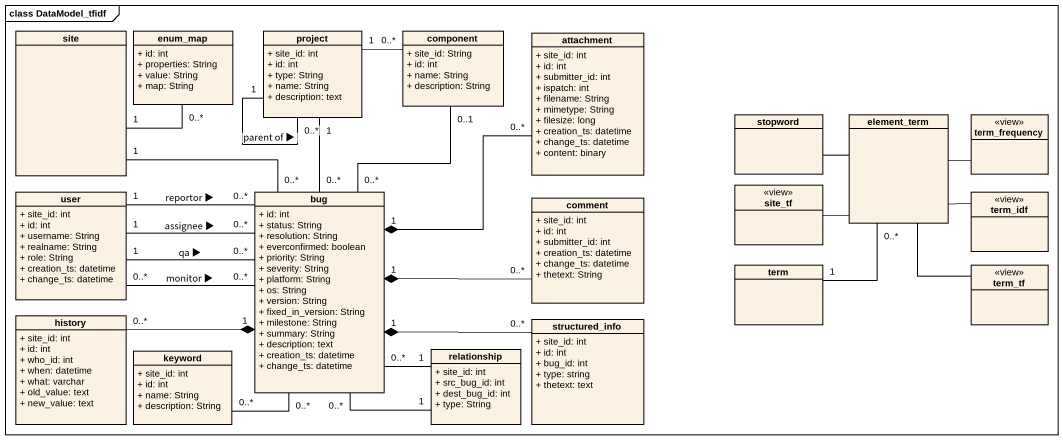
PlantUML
@startuml
mainframe class DataModel_tfidf
hide circle
hide empty members
skinparam classAttributeIconSize 0
class site
class enum_map {
  + id: int
  + properties: String
  + value: String
  + map: String
}
class project {
  + site_id: int
  + id: int
  + type: String
  + name: String
  + description: text
}
class "component" as component_ {
  + site_id: String
  + id: int
  + name: String
  + description: String
}
class attachment {
  + site_id: int
  + id: int
  + submitter_id: int
  + ispatch: int
  + filename: String
  + mimetype: String
  + filesize: long
  + creation_ts: datetime
  + change_ts: datetime
  + content: binary
}
class stopword
class element_term
class term_frequency <<view>>
class user {
  + site_id: int
  + id: int
  + username: String
  + realname: String
  + role: String
  + creation_ts: datetime
  + change_ts: datetime
}
class bug {
  + id: int
  + status: String
  + resolution: String
  + everconfirmed: boolean
  + priority: String
  + severity: String
  + platform: String
  + os: String
  + version: String
  + fixed_in_version: String
  + milestone: String
  + summary: String
  + description: text
  + creation_ts: datetime
  + change_ts: datetime
}
class site_tf <<view>>
class term_idf <<view>>
class comment {
  + site_id: int
  + id: int
  + submitter_id: int
  + creation_ts: datetime
  + change_ts: datetime
  + thetext: String
}
class term
class term_tf <<view>>
class history {
  + site_id: int
  + id: int
  + who_id: int
  + when: datetime
  + what: varchar
  + old_value: text
  + new_value: text
}
class structured_info {
  + site_id: int
  + id: int
  + bug_id: int
  + type: string
  + thetext: text
}
class keyword {
  + site_id: int
  + id: int
  + name: String
  + description: String
}
class relationship {
  + site_id: int
  + src_bug_id: int
  + dest_bug_id: int
  + type: String
}
enum_map "0..*" -left- "1" site
project "1" -- "0..*" project : parent of ▶
component_ "0..*" -left- "1" project
component_ "0..1" -- "0..*" bug
attachment "0..*" --* "1" bug
stopword -right- element_term
element_term -- term_tf
term_frequency -left- element_term
user "1" -right- "0..*" bug : reportor ▶
user "0..*" -right- "0..*" bug : monitor ▶
user "1" -right- "0..*" bug : qa ▶
user "1" -right- "0..*" bug : assignee ▶
bug "0..*" -up- "1" site
bug "0..*" -up- "1" project
bug "0..*" -- "1" relationship
bug "0..*" -- "1" relationship
site_tf -right- element_term
term_idf -left- element_term
comment "0..*" -left-* "1" bug
term "1" -up- "0..*" element_term
history "0..*" -right-* "1" bug
structured_info "0..*" -left-* "1" bug
keyword "0..*" -up- "0..*" bug
@enduml
